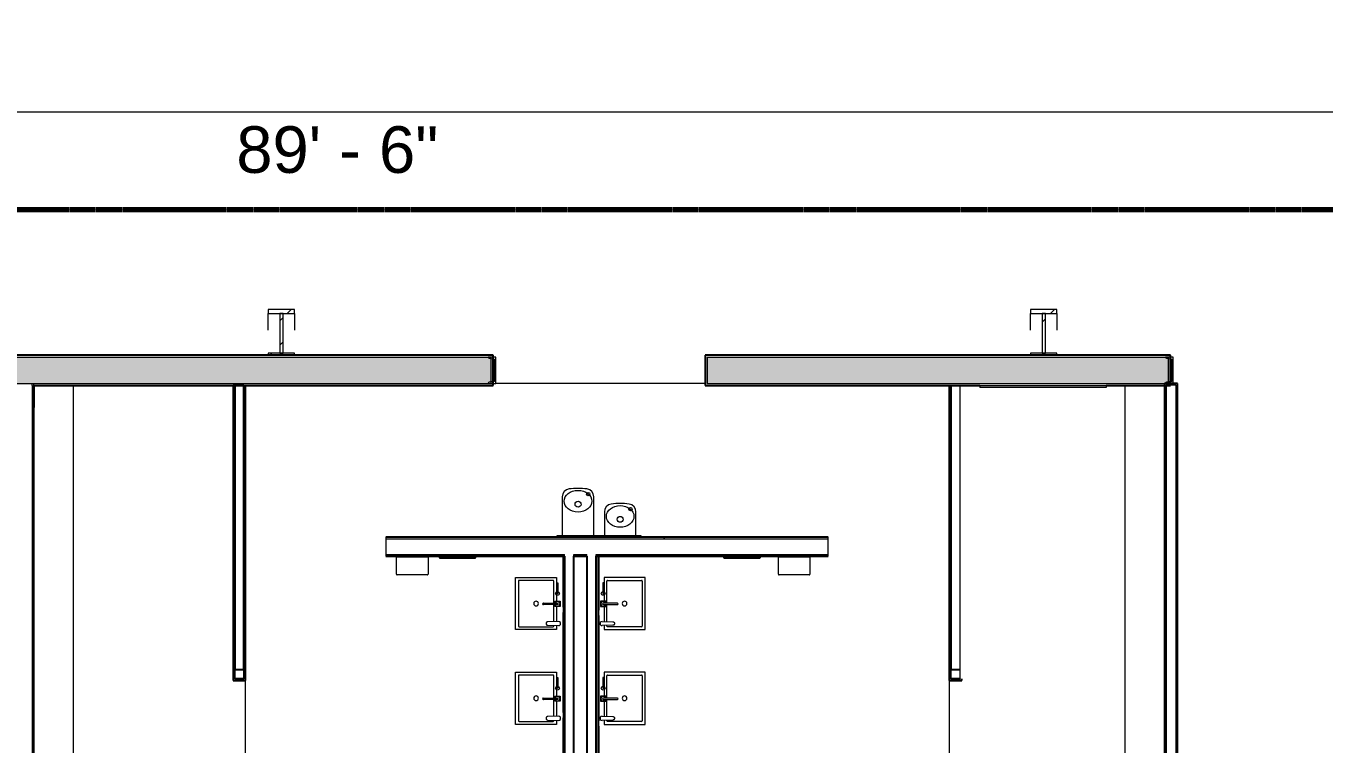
# Model space of a CAD drawing. Header units: inches. Extents: x -1442 to 59636, y -36095 to 792.
# Drawn here: x 58577.3 to 59070.3, y -22506.6 to -22233.7 of the extents above; entities that cross this region are included whole.
import ezdxf

# ---------------------------------------------------------------- set-up
doc = ezdxf.new("R2010")
doc.units = ezdxf.units.IN
doc.header["$MEASUREMENT"] = 0
doc.linetypes.add('Dash', pattern=[0.25, 0.125, -0.125])
for name, color, linetype, lineweight in [('A-ANNO-IDEN', 131, 'Continuous', 9), ('A-FLOR', 192, 'Continuous', 9), ('A-GENM', 13, 'Continuous', 9), ('A-WALL', 113, 'Continuous', 9), ('A-WALL-PATT', 111, 'Continuous', 25), ('I-WALL', 2, 'Continuous', 9), ('P-SANR-FIXT', 6, 'Continuous', 9), ('Q-SPCQ', 91, 'Continuous', 13), ('S-BEAM', 12, 'Continuous', 9), ('S-COLS', 52, 'Continuous', 13)]:
    doc.layers.add(name, color=color, linetype=linetype, lineweight=lineweight)
doc.styles.add('Arial_2', font='arial.ttf', dxfattribs={"height": 17.703593})
pattern_1 = [(0, (33272.468, 0), (61.44, 15.36), [2.534, -43.546, 2.534, -43.546, -245.76]), (0, (33272.468, 0), (61.44, 15.36), [-92.16, 2.534, -89.626, 2.534, -43.546, -107.52]), (0, (33272.468, 0), (61.44, 15.36), [-230.4, 2.534, -28.186, 2.534, -74.266]), (120, (33295.508, 7.68), (-44.02215, 45.528601), [2.534, -43.546, 2.534, -43.546, -245.76]), (120, (33295.508, 7.68), (-44.02215, 45.528601), [-92.16, 2.534, -89.626, 2.534, -43.546, -107.52]), (120, (33295.508, 7.68), (-44.02215, 45.528601), [-230.4, 2.534, -28.186, 2.534, -74.266]), (240, (33303.188, 38.4), (-17.41785, -60.888601), [2.534, -43.546, 2.534, -43.546, -245.76]), (240, (33303.188, 38.4), (-17.41785, -60.888601), [-92.16, 2.534, -89.626, 2.534, -43.546, -107.52]), (240, (33303.188, 38.4), (-17.41785, -60.888601), [-230.4, 2.534, -28.186, 2.534, -74.266])]
pattern_2 = [(225, (58963.86, -22360.053), (19.00703, -19.00703), []), (225, (58963.86, -22388.853), (19.00703, -19.00703), [])]
pattern_3 = [(225, (58674.36, -22360.053), (19.00703, -19.00703), []), (225, (58674.36, -22388.853), (19.00703, -19.00703), [])]

# ---------------------------------------------------------------- blocks, each defined once
blk = doc.blocks.new('Drinking_Fountain-Haws_Corporation-Wall_Mounted_1119 - 1119-409796-Egress Plan')
at = {"layer": 'P-SANR-FIXT', "color": 7}
for p, q in [((13.07, 20.75), (13.07, 5.95)), ((25.07, 5.95), (25.07, 20.75)), ((29.07, 15), (29.07, 5.95)), ((41.07, 5.95), (41.07, 15)), ((43.07, 5.95), (11.07, 5.95)), ((11.07, 5.95), (11.07, 5.45)), ((43.07, 5.45), (43.07, 5.95))]:
    blk.add_line(p, q, dxfattribs=at)
for centre, radius in [((22.94, 21.8), 0.625), ((19.07, 17.94), 1.13), ((38.94, 16.07), 0.625), ((35.07, 12.19), 1.13)]:
    blk.add_circle(centre, radius, dxfattribs=at)
for centre, radius, start, end in [((16.07, 20.75), 3, 97.5776, 180), ((19.07, -1.8), 25.75, 82.4224, 97.5776), ((22.07, 20.75), 3, 360, 82.4224), ((32.07, 15), 3, 97.5776, 180), ((35.07, -7.55), 25.75, 82.4224, 97.5776), ((38.07, 15), 3, 360, 82.4224)]:
    blk.add_arc(centre, radius, start, end, dxfattribs=at)
for centre, ratio in [((19.07, 19.07), 0.786373), ((35.07, 13.32), 0.786365)]:
    blk.add_ellipse(centre, major_axis=(-5.25, 0), ratio=ratio, dxfattribs=at)
blk = doc.blocks.new('Soap_Dispenser-TOTO-TES1ADC-05 - Polished Chrome-162828-Egress Plan')
at = {"layer": 'A-GENM', "color": 10, "lineweight": 13}
for p, q in [((-0.79, 0), (-0.66, -4.1)), ((0.66, -4.1), (0.79, -0.03))]:
    blk.add_line(p, q, dxfattribs=at)
blk.add_arc((0, 0), 0.791, 358.1479, 179.999, dxfattribs=at)
blk.add_open_spline([(-0.66, -4.1), (-0.66, -4.15), (-0.65, -4.25), (-0.6, -4.4), (-0.51, -4.53), (-0.35, -4.67), (-0.08, -4.76), (0.21, -4.73), (0.42, -4.61), (0.56, -4.47), (0.65, -4.29), (0.66, -4.16), (0.66, -4.1)], degree=3, knots=[0, 0, 0, 0, 0.076923, 0.153846, 0.230769, 0.307692, 0.461538, 0.615385, 0.711538, 0.807692, 0.903846, 1, 1, 1, 1], dxfattribs=at)
blk = doc.blocks.new('Dispenser_Disposal-Paper-Frost_Products_LTD_-Recessed-400A - Steel-Stainless-37173-Egress Plan')
at = {"layer": 'Q-SPCQ', "color": 10}
for p, q in [((25461.89, -22435.86), (25461.89, -22435.26)), ((25461.89, -22435.26), (25462.75, -22435.26)), ((25461.89, -22435.86), (25475.56, -22435.86)), ((25461.97, -22435.26), (25461.97, -22435.94)), ((25462.27, -22435.55), (25461.97, -22435.86)), ((25461.97, -22435.94), (25475.56, -22435.94)), ((25462.93, -22435.94), (25461.97, -22435.94)), ((25462.05, -22435.21), (25462.05, -22435.18)), ((25462.7, -22435.21), (25462.05, -22435.21)), ((25475.21, -22435.26), (25462.27, -22435.26)), ((25462.27, -22435.26), (25462.27, -22435.55)), ((25462.97, -22435.2), (25462.75, -22435.2)), ((25462.75, -22435.26), (25462.75, -22435.2)), ((25462.77, -22435.26), (25462.77, -22435.2)), ((25462.93, -22436.07), (25462.93, -22435.94)), ((25463.8, -22436.07), (25462.93, -22436.07)), ((25463.78, -22436.09), (25462.95, -22436.09)), ((25463.04, -22435.26), (25462.97, -22435.2)), ((25463.43, -22435.18), (25463.43, -22435.26)), ((25463.71, -22435.26), (25463.71, -22435.18)), ((25475.56, -22435.94), (25463.8, -22435.94)), ((25463.8, -22435.94), (25463.8, -22436.07)), ((25475.03, -22435.21), (25474.86, -22435.21)), ((25475.03, -22435.21), (25475.53, -22435.21)), ((25475.03, -22435.25), (25475.03, -22435.21)), ((25475.47, -22435.25), (25475.03, -22435.25)), ((25475.26, -22435.31), (25475.26, -22435.56)), ((25475.26, -22435.55), (25475.27, -22435.33)), ((25475.56, -22435.86), (25475.26, -22435.56)), ((25475.27, -22435.33), (25475.59, -22435.33)), ((25475.51, -22435.18), (25475.51, -22435.21)), ((25475.53, -22435.18), (25475.53, -22435.21)), ((25475.56, -22435.94), (25475.56, -22435.33)), ((25475.56, -22435.86), (25475.64, -22435.86)), ((25475.59, -22435.28), (25475.59, -22435.33)), ((25475.59, -22435.33), (25475.64, -22435.33)), ((25475.64, -22435.33), (25475.64, -22435.86))]:
    blk.add_line(p, q, dxfattribs=at)
for centre, radius, start, end in [((25461.97, -22435.86), 0.0768, 180, 270), ((25461.97, -22435.86), 0.029, 180, 270), ((25462.7, -22435.15), 0.0665, 270, 0), ((25462.7, -22435.15), 0.0665, 270, 312.1544), ((25462.95, -22436.07), 0.02, 180, 270), ((25463.78, -22436.07), 0.02, 270, 0), ((25474.86, -22435.15), 0.0665, 180, 270), ((25475.21, -22435.31), 0.05, 0, 90), ((25475.53, -22435.28), 0.0625, 153.896, 233.1301), ((25475.53, -22435.28), 0.0625, 302.4117, 90.0728), ((25475.53, -22435.28), 0.0625, 359.8391, 90), ((25475.56, -22435.86), 0.0763, 270, 0)]:
    blk.add_arc(centre, radius, start, end, dxfattribs=at)
blk = doc.blocks.new('Faucet-Lavatory-Zurn-Z6920XL - Z6920-XL-ADM2-H4-162876-Egress Plan')
at = {"layer": 'P-SANR-FIXT'}
for p, q in [((-0.25, 0), (-0.25, 5.25)), ((0.25, 5.25), (0.25, 0)), ((-1, 1), (-0.25, 1)), ((-1, -1), (-1, 1)), ((0.25, 1), (1, 1)), ((1, 1), (1, -1)), ((4, 0.12), (8, 0.12)), ((4, -0.12), (4, 0.12)), ((8, 0.12), (8, -0.12)), ((1, -1), (-1, -1)), ((8, -0.12), (4, -0.12))]:
    blk.add_line(p, q, dxfattribs=at)
blk.add_circle((4, 0), 0.719, dxfattribs=at)
for centre, radius, start, end in [((0, 5.37), 0.281, 332.734, 207.266), ((0, 0), 0.875, 107.1429, 180), ((0, 0), 0.875, 360, 72.8571), ((0, 0), 0.875, 180, 360), ((0, 0), 0.25, 180, 0)]:
    blk.add_arc(centre, radius, start, end, dxfattribs=at)
blk = doc.blocks.new('Bradley-Washroom_Accessories-Mirrors-747_Standard - 60_ x 36_ _ BradEX-205488-Egress Plan')
at = {"layer": 'Q-SPCQ', "color": 10}
for p, q in [((25508.89, -22454.55), (25508.89, -22435.55)), ((25509.14, -22435.55), (25508.89, -22435.55)), ((25509.14, -22435.55), (25509.14, -22454.55)), ((25508.86, -22454.55), (25509.14, -22454.55)), ((25508.86, -22454.55), (25508.86, -22456.55)), ((25509.14, -22454.55), (25509.14, -22456.55)), ((25509.14, -22456.55), (25508.86, -22456.55)), ((25508.89, -22494.55), (25508.89, -22456.55)), ((25509.14, -22456.55), (25509.14, -22494.55)), ((25508.86, -22494.55), (25509.14, -22494.55)), ((25508.86, -22494.55), (25508.86, -22496.55)), ((25509.14, -22496.55), (25508.86, -22496.55)), ((25508.89, -22515.55), (25508.89, -22496.55)), ((25509.14, -22494.55), (25509.14, -22496.55)), ((25509.14, -22496.55), (25509.14, -22515.55)), ((25508.89, -22515.55), (25509.14, -22515.55))]:
    blk.add_line(p, q, dxfattribs=at)
blk = doc.blocks.new('Bradley-Washroom_Accessories-Mirrors-747_Standard - 84_ x 36_ _ BradEX Womens-401692-Egress Plan')
at = {"layer": 'Q-SPCQ', "color": 10}
for p, q in [((25522.14, -22455.74), (25522.14, -22435.74)), ((25522.39, -22435.74), (25522.14, -22435.74)), ((25522.39, -22435.74), (25522.39, -22455.74)), ((25522.14, -22455.74), (25522.42, -22455.74)), ((25522.14, -22457.74), (25522.14, -22455.74)), ((25522.42, -22457.74), (25522.14, -22457.74)), ((25522.14, -22497.74), (25522.14, -22457.74)), ((25522.39, -22457.74), (25522.39, -22497.74)), ((25522.42, -22457.74), (25522.42, -22455.74)), ((25522.14, -22497.74), (25522.42, -22497.74)), ((25522.14, -22499.74), (25522.14, -22497.74)), ((25522.42, -22499.74), (25522.42, -22497.74)), ((25522.42, -22499.74), (25522.14, -22499.74)), ((25522.14, -22519.74), (25522.14, -22499.74)), ((25522.39, -22499.74), (25522.39, -22519.74)), ((25522.14, -22519.74), (25522.39, -22519.74))]:
    blk.add_line(p, q, dxfattribs=at)
blk = doc.blocks.new('Bradley-Washroom_Accessories-Mirrors-780_Custom - Bradley-Washroom_Accessories-Mirrors-780_Custom-410307-Egress Plan')
at = {"layer": 'Q-SPCQ', "color": 10}
for p, q in [((25667.14, -22370.3), (25715.14, -22370.3)), ((25667.14, -22370.3), (25667.14, -22371.05)), ((25715.14, -22370.3), (25715.14, -22371.05)), ((25715.14, -22371.05), (25667.14, -22371.05))]:
    blk.add_line(p, q, dxfattribs=at)
blk = doc.blocks.new('Soap_Dispenser-TOTO-TES1ADC-05 - Polished Chrome-194390-Egress Plan')
at = {"layer": 'A-GENM', "color": 10, "lineweight": 13}
for p, q in [((-0.79, 0), (-0.66, 4.1)), ((0.66, 4.1), (0.79, 0.03))]:
    blk.add_line(p, q, dxfattribs=at)
blk.add_arc((0, 0), 0.791, 180.001, 1.8521, dxfattribs=at)
blk.add_open_spline([(-0.66, 4.1), (-0.66, 4.16), (-0.65, 4.29), (-0.56, 4.47), (-0.42, 4.61), (-0.21, 4.73), (0.08, 4.76), (0.35, 4.67), (0.51, 4.53), (0.6, 4.4), (0.65, 4.25), (0.66, 4.15), (0.66, 4.1)], degree=3, knots=[-1, -1, -1, -1, -0.903846, -0.807692, -0.711538, -0.615385, -0.461538, -0.307692, -0.230769, -0.153846, -0.076923, 0, 0, 0, 0], dxfattribs=at)
blk = doc.blocks.new('Faucet-Lavatory-Zurn-Z6920XL - Z6920-XL-ADM2-H4-162583-Egress Plan')
at = {"layer": 'P-SANR-FIXT'}
for p, q in [((1, 1), (-1, 1)), ((-1, 1), (-1, -1)), ((-0.25, 0), (-0.25, -5.25)), ((0.25, -5.25), (0.25, 0)), ((1, -1), (1, 1)), ((8, 0.12), (4, 0.12)), ((4, 0.12), (4, -0.12)), ((8, -0.12), (8, 0.12)), ((-1, -1), (-0.25, -1)), ((0.25, -1), (1, -1)), ((4, -0.12), (8, -0.12))]:
    blk.add_line(p, q, dxfattribs=at)
blk.add_circle((4, 0), 0.719, dxfattribs=at)
for centre, radius, start, end in [((0, 0), 0.875, 0, 180), ((0, 0), 0.875, 180, 252.8571), ((0, 0), 0.25, 360, 180), ((0, 0), 0.875, 287.1429, 0), ((0, -5.37), 0.281, 152.734, 27.266)]:
    blk.add_arc(centre, radius, start, end, dxfattribs=at)
blk = doc.blocks.new('Sink-Under_Counter-Kohler-2882 - White-191670-Egress Plan')
at = {"layer": 'P-SANR-FIXT', "color": 10, "lineweight": 13}
for p, q in [((-9.91, -7.81), (-9.91, 7.81)), ((-9.91, 7.81), (-0.85, 7.81)), ((-8.81, 6.46), (-8.81, -6.46)), ((-0.1, 6.71), (-8.56, 6.71)), ((6.87, 6.71), (0.4, 6.71)), ((1.15, 7.81), (6.83, 7.81)), ((8.56, 6.71), (8.33, 6.71)), ((8.37, 7.81), (9.91, 7.81)), ((8.81, -6.46), (8.81, 6.46)), ((9.91, 7.81), (9.91, -7.81)), ((9.91, -7.81), (-9.91, -7.81)), ((-8.56, -6.71), (8.56, -6.71))]:
    blk.add_line(p, q, dxfattribs=at)
for centre, radius, start, end in [((-8.56, 6.46), 0.25, 90, 180), ((8.56, 6.46), 0.25, 360, 90), ((0, 0), 0.875, 360, 180), ((0, 0), 0.875, 180, 360), ((-8.56, -6.46), 0.25, 180, 270), ((8.56, -6.46), 0.25, 270, 360)]:
    blk.add_arc(centre, radius, start, end, dxfattribs=at)
blk = doc.blocks.new('Sink-Under_Counter-Kohler-2882 - White-194391-Egress Plan')
at = {"layer": 'P-SANR-FIXT', "color": 10, "lineweight": 13}
for p, q in [((9.91, 7.81), (-9.91, 7.81)), ((-9.91, 7.81), (-9.91, -7.81)), ((-8.81, -6.46), (-8.81, 6.46)), ((-8.56, 6.71), (8.56, 6.71)), ((8.81, 6.46), (8.81, -6.46)), ((9.91, -7.81), (9.91, 7.81)), ((-9.91, -7.81), (-0.85, -7.81)), ((-0.1, -6.71), (-8.56, -6.71)), ((6.87, -6.71), (0.4, -6.71)), ((1.15, -7.81), (6.83, -7.81)), ((8.56, -6.71), (8.33, -6.71)), ((8.37, -7.81), (9.91, -7.81))]:
    blk.add_line(p, q, dxfattribs=at)
for centre, radius, start, end in [((-8.56, 6.46), 0.25, 90, 180), ((8.56, 6.46), 0.25, 0, 90), ((0, 0), 0.875, 0, 180), ((0, 0), 0.875, 180, 0), ((-8.56, -6.46), 0.25, 180, 270), ((8.56, -6.46), 0.25, 270, 0)]:
    blk.add_arc(centre, radius, start, end, dxfattribs=at)
blk = doc.blocks.new('HSS-Hollow Structural Section-Column - HSS3-1_2X3-1_2X1_8-V66-Egress Plan')
at = {"layer": 'S-COLS', "lineweight": 9}
h = blk.add_hatch(dxfattribs=at)
h.set_pattern_fill('FP_38', color=256, style=0, pattern_type=2)
h.set_pattern_definition([(45, (7614.578, 22479.99), (-19.00703, 19.00703), []), (45, (7614.578, 22508.79), (-19.00703, 19.00703), [])])
h.paths.add_polyline_path([(1.52, -1.75), (1.52, -1.63), (-1.52, -1.63), (-1.52, -1.75)], flags=0)
h.paths.add_polyline_path([(-1.75, -1.52), (-1.63, -1.52), (-1.63, 1.52), (-1.75, 1.52)], flags=0)
h.paths.add_polyline_path([(1.75, -1.52), (1.75, 1.52), (1.63, 1.52), (1.63, -1.52)], flags=0)
h.paths.add_polyline_path([(1.52, 1.63), (1.52, 1.75), (-1.52, 1.75), (-1.52, 1.63)], flags=0)
at = {"layer": 'S-COLS', "color": 50, "lineweight": 15}
for p, q in [((-1.75, 1.52), (-1.75, -1.52)), ((-1.63, -1.52), (-1.63, 1.52)), ((1.52, 1.75), (-1.52, 1.75)), ((-1.52, 1.63), (1.52, 1.63)), ((1.63, 1.52), (1.63, -1.52)), ((1.75, -1.52), (1.75, 1.52)), ((1.52, -1.63), (-1.52, -1.63)), ((-1.52, -1.75), (1.52, -1.75))]:
    blk.add_line(p, q, dxfattribs=at)
for centre, radius, start, end in [((-1.52, 1.52), 0.232, 90, 180), ((-1.52, 1.52), 0.116, 90, 180), ((1.52, 1.52), 0.232, 360, 90), ((1.52, 1.52), 0.116, 0, 90), ((-1.52, -1.52), 0.232, 180, 270), ((-1.52, -1.52), 0.116, 180, 270), ((1.52, -1.52), 0.232, 270, 360), ((1.52, -1.52), 0.116, 270, 360)]:
    blk.add_arc(centre, radius, start, end, dxfattribs=at)
blk = doc.blocks.new('HSS-Hollow Structural Section-Column - HSS3-1_2X3-1_2X1_8-V68-Egress Plan')
at = {"layer": 'S-COLS', "lineweight": 9}
h = blk.add_hatch(dxfattribs=at)
h.set_pattern_fill('FP_39', color=256, style=0, pattern_type=2)
h.set_pattern_definition([(45, (7886.578, 22479.99), (-19.00703, 19.00703), []), (45, (7886.578, 22508.79), (-19.00703, 19.00703), [])])
h.paths.add_polyline_path([(-1.52, -1.75), (1.52, -1.75), (1.52, -1.63), (-1.52, -1.63)], flags=0)
h.paths.add_polyline_path([(-1.63, -1.52), (-1.63, 1.52), (-1.75, 1.52), (-1.75, -1.52)], flags=0)
h.paths.add_polyline_path([(1.75, -1.52), (1.75, 1.52), (1.63, 1.52), (1.63, -1.52)], flags=0)
h.paths.add_polyline_path([(1.52, 1.63), (1.52, 1.75), (-1.52, 1.75), (-1.52, 1.63)], flags=0)
at = {"layer": 'S-COLS', "color": 50, "lineweight": 15}
for p, q in [((-1.75, 1.52), (-1.75, -1.52)), ((-1.63, -1.52), (-1.63, 1.52)), ((1.52, 1.75), (-1.52, 1.75)), ((-1.52, 1.63), (1.52, 1.63)), ((1.63, 1.52), (1.63, -1.52)), ((1.75, -1.52), (1.75, 1.52)), ((1.52, -1.63), (-1.52, -1.63)), ((-1.52, -1.75), (1.52, -1.75))]:
    blk.add_line(p, q, dxfattribs=at)
for centre, radius, start, end in [((-1.52, 1.52), 0.232, 90, 180), ((-1.52, 1.52), 0.116, 90, 180), ((1.52, 1.52), 0.232, 360, 90), ((1.52, 1.52), 0.116, 0, 90), ((-1.52, -1.52), 0.232, 180, 270), ((-1.52, -1.52), 0.116, 180, 270), ((1.52, -1.52), 0.232, 270, 360), ((1.52, -1.52), 0.116, 270, 360)]:
    blk.add_arc(centre, radius, start, end, dxfattribs=at)
blk = doc.blocks.new('Hand_Dryer-Excel_Dryer-XLERATOR_Unit - Not a Type - Load Type Catalog-357530-Egress Plan')
at = {"layer": 'Q-SPCQ', "color": 10}
for p, q in [((25590.61, -22442.03), (25590.61, -22435.43)), ((25590.61, -22435.43), (25602.55, -22435.43)), ((25602.55, -22435.43), (25602.55, -22442.03)), ((25602.3, -22442.3), (25590.86, -22442.3))]:
    blk.add_line(p, q, dxfattribs=at)
for centre, start, end in [((25590.86, -22442.05), 175.9748, 270), ((25602.3, -22442.05), 270, 4.0252)]:
    blk.add_arc(centre, 0.251, start, end, dxfattribs=at)
blk = doc.blocks.new('Locker Rooms and Restrooms_rvt-2-Egress Plan')
at = {"layer": 'A-WALL-PATT', "lineweight": 9}
h = blk.add_hatch(dxfattribs=at)
h.set_pattern_fill('FP_13', style=0, pattern_type=2)
h.set_pattern_definition(pattern_1)
h.paths.add_polyline_path([(25383.52, -22482.37), (25384.14, -22482.37), (25384.14, -22370.3), (25383.52, -22370.3), (25383.52, -22481.51)], flags=0)
h = blk.add_hatch(dxfattribs=at)
h.set_pattern_fill('FP_13', style=0, pattern_type=2)
h.set_pattern_definition(pattern_1)
h.paths.add_polyline_path([(25388.27, -22481.74), (25388.27, -22370.43), (25387.64, -22370.43), (25387.64, -22481.74)], flags=0)
h = blk.add_hatch(dxfattribs=at)
h.set_pattern_fill('FP_13', style=0, pattern_type=2)
h.set_pattern_definition(pattern_1)
h.paths.add_polyline_path([(25441.52, -22428.55), (25609.52, -22428.55), (25609.52, -22427.93), (25441.52, -22427.93)], flags=0)
h = blk.add_hatch(dxfattribs=at)
h.set_pattern_fill('FP_13', style=0, pattern_type=2)
h.set_pattern_definition(pattern_1)
h.paths.add_polyline_path([(25441.52, -22435.18), (25509.39, -22435.18), (25509.39, -22434.55), (25441.52, -22434.55)], flags=0)
h.paths.add_polyline_path([(25590.86, -22435.18), (25609.52, -22435.18), (25609.52, -22434.55), (25521.39, -22434.55), (25521.39, -22435.18), (25590.61, -22435.18)], flags=0)
h.paths.add_polyline_path([(25512.89, -22435.18), (25517.89, -22435.18), (25517.89, -22434.55), (25512.89, -22434.55), (25512.89, -22434.86)], flags=0)
at = {"layer": 'A-FLOR', "color": 10, "lineweight": 13}
for p, q in [((25322.77, -22370.3), (25322.77, -22690.87)), ((25388.27, -22370.43), (25388.27, -22370.3)), ((25655.52, -22370.3), (25655.52, -22370.43)), ((25722.27, -22690.87), (25722.27, -22370.3)), ((25388.27, -22526.93), (25388.27, -22482.37)), ((25655.52, -22482.37), (25655.52, -22526.93))]:
    blk.add_line(p, q, dxfattribs=at)
at = {"layer": 'A-WALL', "color": 7}
for p, q in [((25659.64, -22478.47), (25659.64, -22370.43)), ((25441.52, -22427.93), (25441.52, -22428.55)), ((25441.52, -22428.55), (25609.52, -22428.55)), ((25441.52, -22428.55), (25441.52, -22434.55)), ((25609.52, -22428.55), (25609.52, -22427.93)), ((25609.52, -22434.55), (25609.52, -22428.55)), ((25441.52, -22434.55), (25441.52, -22435.18)), ((25441.52, -22434.55), (25509.39, -22434.55)), ((25509.39, -22435.18), (25509.39, -22434.55)), ((25512.89, -22435.18), (25512.89, -22434.55)), ((25512.89, -22434.55), (25517.89, -22434.55)), ((25517.89, -22435.18), (25517.89, -22434.55)), ((25521.39, -22435.18), (25521.39, -22434.55)), ((25521.39, -22434.55), (25609.52, -22434.55)), ((25609.52, -22435.18), (25609.52, -22434.55)), ((25659.64, -22481.74), (25659.64, -22481.51))]:
    blk.add_line(p, q, dxfattribs=at)
at = {"layer": 'I-WALL', "color": 10, "lineweight": 13}
for p, q in [((25308.02, -22370.43), (25307.83, -22370.43)), ((25308.02, -22370.43), (25308.02, -22378.68)), ((25308.02, -22378.68), (25307.83, -22378.68)), ((25509.14, -22435.55), (25509.14, -22435.18))]:
    blk.add_line(p, q, dxfattribs=at)
at = {"layer": 'I-WALL', "color": 250, "lineweight": 25}
for p, q in [((25383.52, -22370.3), (25383.52, -22482.37)), ((25384.14, -22370.3), (25383.52, -22370.3)), ((25384.14, -22370.3), (25384.14, -22478.47)), ((25387.64, -22370.3), (25384.14, -22370.3)), ((25384.14, -22478.47), (25384.14, -22370.3)), ((25387.64, -22478.47), (25387.64, -22370.3)), ((25388.27, -22370.43), (25387.64, -22370.43)), ((25387.64, -22370.43), (25387.64, -22478.47)), ((25388.27, -22481.74), (25388.27, -22370.43)), ((25655.52, -22370.43), (25655.52, -22482.37)), ((25656.14, -22370.43), (25655.52, -22370.43)), ((25656.14, -22370.43), (25656.14, -22478.47)), ((25659.64, -22370.43), (25656.14, -22370.43)), ((25656.14, -22478.47), (25656.14, -22370.43)), ((25609.52, -22427.93), (25441.52, -22427.93)), ((25441.52, -22435.18), (25509.39, -22435.18)), ((25509.39, -22435.18), (25509.39, -22515.55)), ((25512.89, -22695.43), (25512.89, -22435.18)), ((25512.89, -22435.18), (25517.89, -22435.18)), ((25517.89, -22435.18), (25517.89, -22695.43)), ((25521.39, -22691.93), (25521.39, -22435.18)), ((25521.39, -22435.18), (25609.52, -22435.18)), ((25383.52, -22482.37), (25384.14, -22482.37)), ((25384.14, -22481.51), (25384.14, -22481.74)), ((25384.14, -22481.74), (25384.14, -22481.51)), ((25384.14, -22481.74), (25384.37, -22481.74)), ((25384.37, -22481.74), (25384.14, -22481.74)), ((25384.14, -22482.37), (25388.27, -22482.37)), ((25387.41, -22481.74), (25387.64, -22481.74)), ((25387.64, -22481.74), (25387.41, -22481.74)), ((25387.64, -22481.74), (25387.64, -22481.51)), ((25387.64, -22481.51), (25387.64, -22481.74)), ((25388.27, -22482.37), (25388.27, -22481.74)), ((25655.52, -22482.37), (25656.14, -22482.37)), ((25656.14, -22481.51), (25656.14, -22481.74)), ((25656.14, -22481.74), (25656.14, -22481.51)), ((25656.14, -22481.74), (25656.37, -22481.74)), ((25656.37, -22481.74), (25656.14, -22481.74)), ((25656.14, -22482.37), (25660.27, -22482.37)), ((25659.41, -22481.74), (25659.64, -22481.74)), ((25659.64, -22481.74), (25659.41, -22481.74)), ((25660.27, -22482.37), (25660.27, -22481.74))]:
    blk.add_line(p, q, dxfattribs=at)
at = {"color": 10, "lineweight": 13}
for name, p in [('Bradley-Washroom_Accessories-Mirrors-780_Custom - Bradley-Washroom_Accessories-Mirrors-780_Custom-410307-Egress Plan', (0, 0)), ('Drinking_Fountain-Haws_Corporation-Wall_Mounted_1119 - 1119-409796-Egress Plan', (25495.45, -22433.37)), ('Hand_Dryer-Excel_Dryer-XLERATOR_Unit - Not a Type - Load Type Catalog-357530-Egress Plan', (-145, 0)), ('Dispenser_Disposal-Paper-Frost_Products_LTD_-Recessed-400A - Steel-Stainless-37173-Egress Plan', (0, 0)), ('Bradley-Washroom_Accessories-Mirrors-747_Standard - 60_ x 36_ _ BradEX-205488-Egress Plan', (0, 0)), ('Bradley-Washroom_Accessories-Mirrors-747_Standard - 84_ x 36_ _ BradEX Womens-401692-Egress Plan', (0, 0)), ('Dispenser_Disposal-Paper-Frost_Products_LTD_-Recessed-400A - Steel-Stainless-37173-Egress Plan', (108, 0)), ('Hand_Dryer-Excel_Dryer-XLERATOR_Unit - Not a Type - Load Type Catalog-357530-Egress Plan', (0, 0)), ('HSS-Hollow Structural Section-Column - HSS3-1_2X3-1_2X1_8-V68-Egress Plan', (25385.89, -22479.99)), ('HSS-Hollow Structural Section-Column - HSS3-1_2X3-1_2X1_8-V66-Egress Plan', (25657.89, -22479.99))]:
    blk.add_blockref(name, p, dxfattribs=at)
for name, p, rotation in [('Sink-Under_Counter-Kohler-2882 - White-191670-Egress Plan', (25498.58, -22453.18), 270), ('Sink-Under_Counter-Kohler-2882 - White-194391-Egress Plan', (25532.2, -22453.18), 270), ('Faucet-Lavatory-Zurn-Z6920XL - Z6920-XL-ADM2-H4-162876-Egress Plan', (25506.7, -22453.33), 90.00000000000037), ('Faucet-Lavatory-Zurn-Z6920XL - Z6920-XL-ADM2-H4-162583-Egress Plan', (25524.08, -22453.33), 89.99999999999962), ('Soap_Dispenser-TOTO-TES1ADC-05 - Polished Chrome-162828-Egress Plan', (25507.12, -22460.78), 269.9999999999698), ('Soap_Dispenser-TOTO-TES1ADC-05 - Polished Chrome-194390-Egress Plan', (25523.66, -22460.78), 270.0000000000303), ('Sink-Under_Counter-Kohler-2882 - White-191670-Egress Plan', (25498.58, -22489.18), 270), ('Sink-Under_Counter-Kohler-2882 - White-194391-Egress Plan', (25532.2, -22489.18), 270), ('Faucet-Lavatory-Zurn-Z6920XL - Z6920-XL-ADM2-H4-162876-Egress Plan', (25506.7, -22489.33), 90.00000000000037), ('Faucet-Lavatory-Zurn-Z6920XL - Z6920-XL-ADM2-H4-162583-Egress Plan', (25524.08, -22489.33), 89.99999999999962), ('Soap_Dispenser-TOTO-TES1ADC-05 - Polished Chrome-162828-Egress Plan', (25507.12, -22496.78), 269.9999999999595), ('Soap_Dispenser-TOTO-TES1ADC-05 - Polished Chrome-194390-Egress Plan', (25523.66, -22496.78), 270.0000000000405)]:
    blk.add_blockref(name, p, dxfattribs=dict(at, rotation=rotation))
blk = doc.blocks.new('Struct_Xcel_Sports Complex_rvt-2-Egress Plan')
at = {"layer": 'A-FLOR', "color": 10, "lineweight": 13}
blk.add_line((25562.77, -22369.55), (25483.27, -22369.55), dxfattribs=at)
blk.add_line((25562.77, -22369.55), (25483.27, -22369.55), dxfattribs=at)
blk = doc.blocks.new('columns and girder2 - one-1334686-Egress Plan')
at = {"layer": 'S-BEAM'}
h = blk.add_hatch(dxfattribs=at)
h.set_pattern_fill('FP_22', color=256, style=0, pattern_type=2)
h.set_pattern_definition(pattern_2)
h.paths.add_polyline_path([(0.62, -1.25), (-5, -1.25), (-5, -2), (5, -2), (5, -1.25)], flags=0)
h.paths.add_polyline_path([(-0.63, -17.03), (-5, -17.03), (-5, -18.55), (5, -18.55), (5, -17.03), (0.62, -17.03)], flags=0)
h.paths.add_polyline_path([(5, -1204.89), (-5, -1204.89), (-5, -1206.4), (5, -1206.4)], flags=0)
h.paths.add_polyline_path([(5, -1224.25), (-5, -1224.25), (-5, -1225), (5, -1225)], flags=0)
h = blk.add_hatch(dxfattribs=at)
h.set_pattern_fill('FP_22', color=256, style=0, pattern_type=2)
h.set_pattern_definition(pattern_2)
h.paths.add_polyline_path([(-0.63, -2), (-0.63, -17.03), (0.62, -17.03), (0.62, -2)], flags=0)
h.paths.add_polyline_path([(-0.63, -1206.4), (-0.63, -1224.25), (0.62, -1224.25), (0.62, -1206.4)], flags=0)
at = {"layer": 'S-BEAM', "lineweight": 15}
for p, q in [((-5, -1.25), (-5, -2)), ((-5, -2), (5, -2)), ((0.62, -2), (-0.63, -2)), ((-0.63, -2), (-0.63, -17.03)), ((0.62, -17.03), (0.62, -2)), ((5, -2), (5, -1.25)), ((5, -17.03), (-5, -17.03)), ((-5, -17.03), (-5, -18.55)), ((-5, -18.55), (5, -18.55)), ((-0.63, -17.03), (0.62, -17.03)), ((5, -18.55), (5, -17.03))]:
    blk.add_line(p, q, dxfattribs=at)
at = {"layer": 'S-BEAM', "lineweight": 13}
for p, q in [((-5, -17.03), (-5, -10.69)), ((5, -10.69), (5, -17.03))]:
    blk.add_line(p, q, dxfattribs=at)
blk = doc.blocks.new('columns and girder2 - one-V24-Egress Plan')
at = {"layer": 'S-BEAM'}
h = blk.add_hatch(dxfattribs=at)
h.set_pattern_fill('FP_23', color=256, style=0, pattern_type=2)
h.set_pattern_definition(pattern_3)
h.paths.add_polyline_path([(-0.63, -1.25), (-5, -1.25), (-5, -2), (5, -2), (5, -1.25), (0, -1.25)], flags=0)
h.paths.add_polyline_path([(5, -17.03), (-5, -17.03), (-5, -18.55), (5, -18.55)], flags=0)
h.paths.add_polyline_path([(5, -1204.89), (-5, -1204.89), (-5, -1206.4), (5, -1206.4)], flags=0)
h.paths.add_polyline_path([(5, -1224.25), (-5, -1224.25), (-5, -1225), (5, -1225)], flags=0)
h = blk.add_hatch(dxfattribs=at)
h.set_pattern_fill('FP_23', color=256, style=0, pattern_type=2)
h.set_pattern_definition(pattern_3)
h.paths.add_polyline_path([(0.62, -2), (-0.63, -2), (-0.63, -17.03), (0.62, -17.03), (0.62, -10.69)], flags=0)
h.paths.add_polyline_path([(-0.63, -1206.4), (-0.63, -1224.25), (0.62, -1224.25), (0.62, -1206.4)], flags=0)
at = {"layer": 'S-BEAM', "lineweight": 15}
for p, q in [((-5, -1.25), (-5, -2)), ((-5, -2), (5, -2)), ((0.62, -2), (-0.63, -2)), ((-0.63, -2), (-0.63, -17.03)), ((0.62, -17.03), (0.62, -2)), ((5, -2), (5, -1.25)), ((5, -17.03), (-5, -17.03)), ((-5, -17.03), (-5, -18.55)), ((-5, -18.55), (5, -18.55)), ((-0.63, -17.03), (0.62, -17.03)), ((5, -18.55), (5, -17.03))]:
    blk.add_line(p, q, dxfattribs=at)
at = {"layer": 'S-BEAM', "lineweight": 13}
for p, q in [((-5, -17.03), (-5, -10.69)), ((5, -10.69), (5, -17.03))]:
    blk.add_line(p, q, dxfattribs=at)
blk = doc.blocks.new('Path of Travel - 02 Middle-1854141-Egress Plan')
at = {"layer": 'A-GENM', "linetype": 'Dash', "lineweight": 70}
blk.add_line((8.96, 0), (1082.96, 0), dxfattribs=at)

msp = doc.modelspace()

# ---------------------------------------------------------------- hatches: boundary and pattern name
at = {"layer": 'A-WALL-PATT', "lineweight": 9}
h = msp.add_hatch(dxfattribs=at)
h.set_pattern_fill('FP_14', color=256, style=0, pattern_type=2)
h.set_pattern_definition([(161.57, (33273.428, 0.96), (-7.6802237, -0.0009796), [0, -54.643, 6.067, 0]), (18.43, (33271.508, 0.96), (-7.6802237, 0.0009796), [0, -54.643, 6.067, 0]), (108.43, (33273.428, 0.96), (3.8382953, -19.20136532), [18.211, -42.499]), (71.57, (33271.508, 0.96), (3.8382953, 19.20136532), [18.211, -42.499])])
h.paths.add_polyline_path([(58433.98, -22369.55), (58753.98, -22369.55), (58753.98, -22359.55), (58433.98, -22359.55)], flags=0)
h.paths.add_polyline_path([(58390.48, -22369.55), (58390.48, -22359.55), (58192.73, -22359.55), (58192.73, -22369.55), (58372.97, -22369.55)], flags=0)
h.paths.add_polyline_path([(58092.22, -22369.55), (58114.61, -22369.55), (58114.61, -22359.55), (57903.23, -22359.55), (57903.23, -22369.55), (58057.13, -22369.55)], flags=0)
h.paths.add_polyline_path([(59010.36, -22369.55), (59011.23, -22369.55), (59011.23, -22359.55), (58835.98, -22359.55), (58835.98, -22369.55), (58934.45, -22369.55)], flags=0)
h.paths.add_polyline_path([(56074.39, -22369.55), (56077.73, -22369.55), (56077.73, -22359.55), (56053.86, -22359.55), (56053.86, -22369.55), (56073.73, -22369.55)], flags=0)
h = msp.add_hatch(dxfattribs=at)
h.set_pattern_fill('FP_13', color=256, style=0, pattern_type=2)
h.set_pattern_definition(pattern_1)
h.paths.add_polyline_path([(58579.68, -22787.3), (58580.3, -22787.3), (58580.27, -22768.76), (58579.67, -22768.76), (58579.67, -22787.3)], flags=0)
h.paths.add_polyline_path([(58580.27, -22767.96), (58580.3, -22767.96), (58580.3, -22695.43), (58580.14, -22695.43), (58580.15, -22691.93), (58580.3, -22691.93), (58580.3, -22369.55), (58579.67, -22369.55), (58579.67, -22767.96)], flags=0)
h = msp.add_hatch(dxfattribs=at)
h.set_pattern_fill('FP_13', color=256, style=0, pattern_type=2)
h.set_pattern_definition(pattern_1)
h.paths.add_polyline_path([(59009.73, -22604.37), (59010.36, -22604.37), (59010.36, -22370.18), (59009.73, -22369.55), (59009.73, -22604.05)], flags=0)
h = msp.add_hatch(dxfattribs=at)
h.set_pattern_fill('FP_13', color=256, style=0, pattern_type=2)
h.set_pattern_definition(pattern_1)
h.paths.add_polyline_path([(59013.98, -22602.55), (59014.61, -22602.55), (59014.61, -22369.55), (59011.24, -22369.56), (59011.86, -22370.18), (59013.98, -22370.18), (59013.98, -22601.93)], flags=0)

# ---------------------------------------------------------------- linework, layer by layer
at = {"layer": 'A-FLOR', "lineweight": 13}
msp.add_line((57867.32, -22266.3), (59253.3, -22266.3), dxfattribs=at)
at = {"layer": 'A-WALL'}
for p, q in [((58433.98, -22359.55), (58753.98, -22359.55)), ((58753.98, -22369.55), (58753.98, -22359.55)), ((58835.98, -22359.55), (58835.98, -22369.55)), ((58835.98, -22359.55), (59011.23, -22359.55)), ((59011.23, -22369.55), (59011.23, -22359.55)), ((58433.98, -22369.55), (58753.98, -22369.55)), ((58579.67, -22370.3), (58579.67, -22369.55)), ((58579.67, -22370.3), (58579.67, -22767.96)), ((58580.3, -22370.3), (58580.3, -22369.55)), ((58835.98, -22369.55), (59011.23, -22369.55)), ((59013.98, -22370.18), (59010.36, -22370.18)), ((59010.36, -22370.18), (59010.36, -22767.09)), ((59013.98, -22370.18), (59013.98, -22602.55))]:
    msp.add_line(p, q, dxfattribs=at)
at = {"layer": 'I-WALL', "lineweight": 25}
for p, q in [((58754.73, -22358.8), (58433.23, -22358.8)), ((58754.73, -22370.3), (58754.73, -22358.8)), ((59011.98, -22358.8), (58835.23, -22358.8)), ((58835.23, -22358.8), (58835.23, -22370.3)), ((59011.98, -22370.3), (59011.98, -22358.8)), ((58580.3, -22370.3), (58754.73, -22370.3)), ((58580.3, -22767.96), (58580.3, -22370.3)), ((58835.23, -22370.3), (58939.61, -22370.3)), ((58987.61, -22370.3), (59011.98, -22370.3)), ((59014.61, -22369.55), (59009.73, -22369.55)), ((59009.73, -22369.55), (59009.73, -22767.09)), ((59014.61, -22601.93), (59014.61, -22369.55))]:
    msp.add_line(p, q, dxfattribs=at)
at = {"layer": 'S-COLS', "lineweight": 15}
for p, q in [((58755.73, -22359.55), (58752.84, -22359.55)), ((58753.28, -22359.99), (58755.21, -22360.29)), ((58755.21, -22360.29), (58755.21, -22368.81)), ((58755.73, -22369.55), (58755.73, -22359.55)), ((59012.98, -22359.55), (59010.09, -22359.55)), ((59010.53, -22359.99), (59012.46, -22360.29)), ((59012.46, -22360.29), (59012.46, -22368.81)), ((59012.98, -22369.55), (59012.98, -22359.55)), ((58752.84, -22369.55), (58755.73, -22369.55)), ((58755.21, -22368.81), (58753.28, -22369.12)), ((59010.09, -22369.55), (59012.98, -22369.55)), ((59012.46, -22368.81), (59010.53, -22369.12))]:
    msp.add_line(p, q, dxfattribs=at)
for centre, start, end in [((58753.28, -22359.55), 180, 270), ((59010.53, -22359.55), 180, 270), ((58753.28, -22369.55), 90, 180), ((59010.53, -22369.55), 90, 180)]:
    msp.add_arc(centre, 0.436, start, end, dxfattribs=at)

# ---------------------------------------------------------------- block references
at = {"color": 250, "lineweight": 5}
msp.add_blockref('Locker Rooms and Restrooms_rvt-2-Egress Plan', (33272.47, 0), dxfattribs=at)
at = {"layer": 'A-GENM', "lineweight": 13}
msp.add_blockref('Path of Travel - 02 Middle-1854141-Egress Plan', (58147.34, -22303.41), dxfattribs=at)
at = {"layer": 'S-BEAM', "lineweight": 13, "rotation": 180}
for name, p in [('columns and girder2 - one-V24-Egress Plan', (58674.36, -22360.05)), ('columns and girder2 - one-1334686-Egress Plan', (58963.86, -22360.05))]:
    msp.add_blockref(name, p, dxfattribs=at)

# ---------------------------------------------------------------- next in the draw order: texts
at = {"layer": 'A-ANNO-IDEN', "insert": (58695.57, -22271.83), "char_height": 17.704, "width": 91.368, "attachment_point": 2, "line_spacing_factor": 0.938532, "style": 'Arial_2', "bg_fill": 3, "box_fill_scale": 1.25, "bg_fill_color": 0, "bg_fill_transparency": 0}
msp.add_mtext('89\' - 6"', dxfattribs=at)

# ---------------------------------------------------------------- next in the draw order: block references
at = {"color": 250, "lineweight": 5}
msp.add_blockref('Struct_Xcel_Sports Complex_rvt-2-Egress Plan', (33272.47, 0), dxfattribs=at)

doc.saveas('drawing.dxf')
